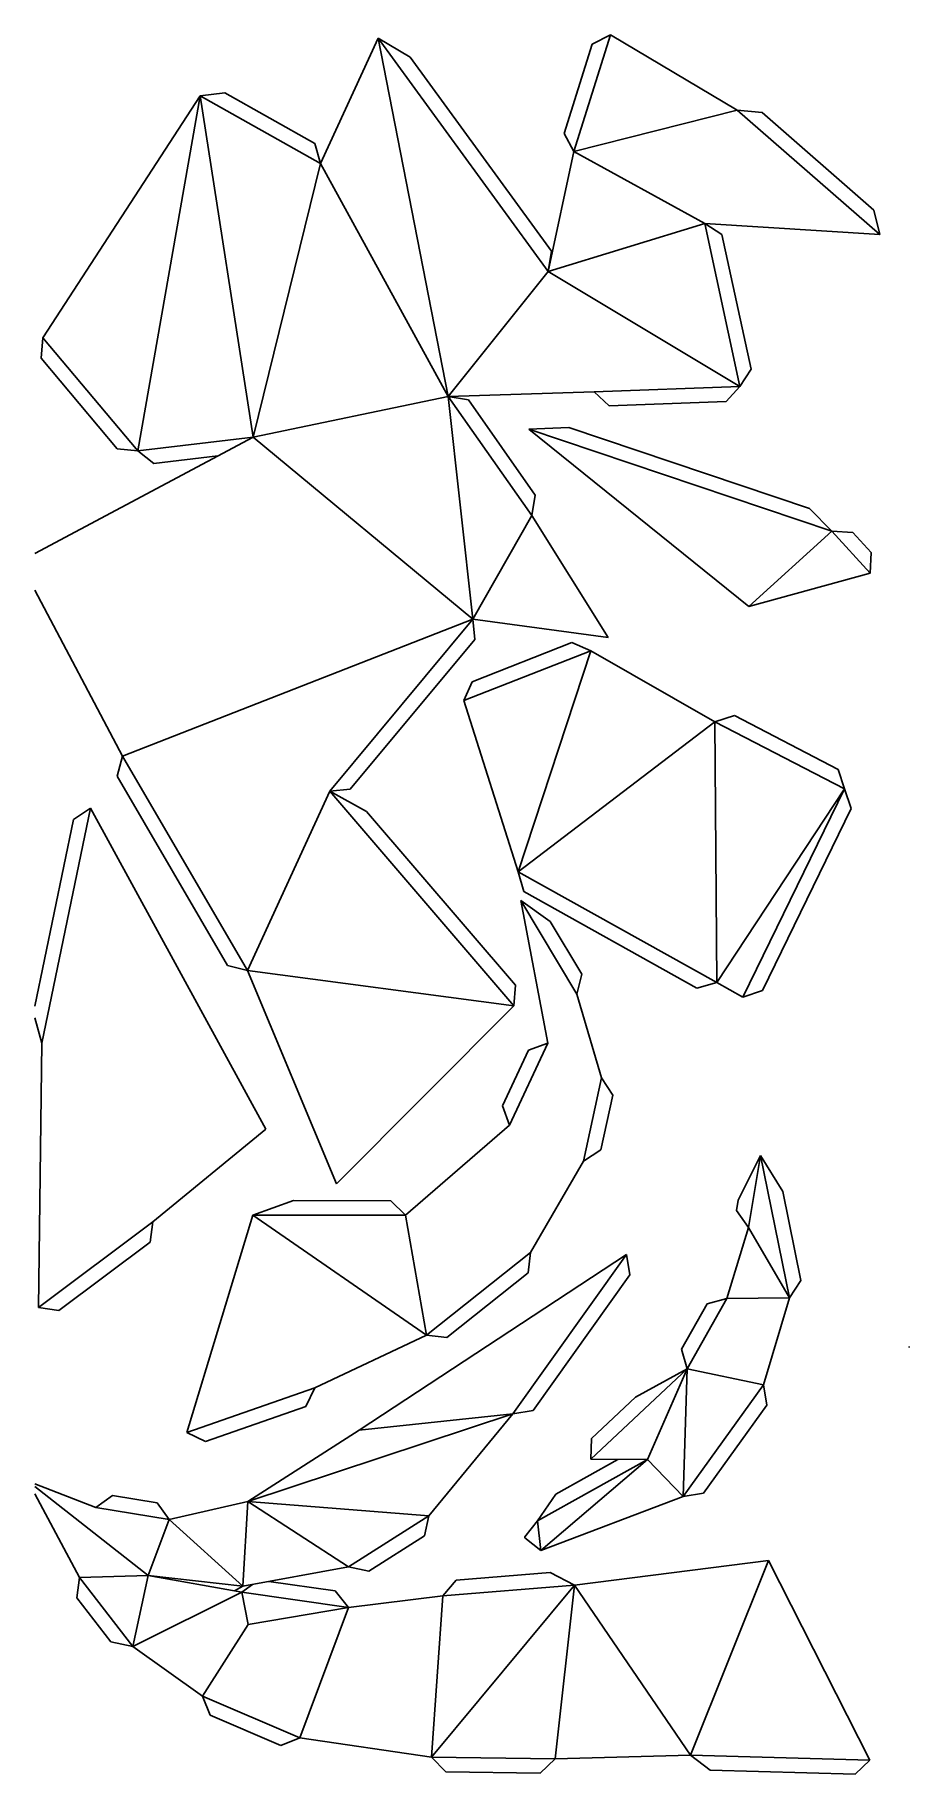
# Model space of a CAD drawing. Extents: x 1203 to 1504, y 4 to 602.
import ezdxf

# ---------------------------------------------------------------- set-up
doc = ezdxf.new("R2010")
doc.units = 0

msp = doc.modelspace()

# ---------------------------------------------------------------- linework, layer by layer
at = {"layer": 'CutLine', "color": 8, "linetype": 'CONTINUOUS'}
for p, q in [((1321.350634, 601.252584), (1301.436639, 558.187268)), ((1321.350634, 601.252584), (1332.318209, 594.693728)), ((1385.317893, 568.512402), (1394.95483, 599.167167)), ((1394.95483, 599.167167), (1401.224183, 602.437522)), ((1444.855839, 576.519704), (1401.224183, 602.437522)), ((1332.318209, 594.693728), (1380.915455, 528.017347)), ((1260.112429, 581.500317), (1206.014901, 498.268709)), ((1260.112429, 581.500317), (1268.594462, 582.455965)), ((1268.594462, 582.455965), (1299.538597, 564.998834)), ((1444.855839, 576.519704), (1453.427717, 575.682835)), ((1453.427717, 575.682835), (1491.878824, 542.18137)), ((1388.588248, 562.24305), (1385.317893, 568.512402)), ((1299.538597, 564.998834), (1301.436639, 558.187268)), ((1388.588248, 562.24305), (1379.819845, 521.031673)), ((1491.878824, 542.18137), (1493.923159, 533.768604)), ((1433.648857, 537.581542), (1439.592877, 533.751578)), ((1433.648857, 537.581542), (1493.923159, 533.768604)), ((1439.592877, 533.751578), (1449.614336, 487.419071)), ((1380.915455, 528.017347), (1379.819845, 521.031673)), ((1205.392109, 491.225121), (1206.014901, 498.268709)), ((1231.550337, 459.992401), (1205.392109, 491.225121)), ((1449.614336, 487.419071), (1445.784372, 481.475051)), ((1345.388458, 478.062823), (1395.618262, 479.605392)), ((1400.801011, 474.795078), (1395.618262, 479.605392)), ((1445.784372, 481.475051), (1440.974059, 476.292302)), ((1345.388458, 478.062823), (1352.35422, 476.847031)), ((1352.35422, 476.847031), (1375.378516, 444.086081)), ((1440.974059, 476.292302), (1400.801011, 474.795078)), ((1373.123638, 466.785761), (1386.924398, 467.419985)), ((1373.123638, 466.785761), (1448.881449, 405.807994)), ((1386.924398, 467.419985), (1469.751188, 439.567018)), ((1278.292357, 464.100337), (1203.2, 424.029189)), ((1238.599757, 459.362645), (1231.550337, 459.992401)), ((1244.157108, 454.990477), (1238.599757, 459.362645)), ((1266.137124, 457.614003), (1244.157108, 454.990477)), ((1375.378516, 444.086081), (1374.162724, 437.120319)), ((1400.403029, 395.200985), (1374.162724, 437.120319)), ((1469.751188, 439.567018), (1477.376342, 431.727693)), ((1477.376342, 431.727693), (1484.612994, 431.226393)), ((1484.612994, 431.226393), (1490.855898, 424.404987)), ((1490.855898, 424.404987), (1490.54309, 417.340841)), ((1448.881449, 405.807994), (1490.54309, 417.340841)), ((1203.2, 411.463391), (1233.350745, 354.32844)), ((1353.927707, 401.503524), (1354.571202, 394.461798)), ((1353.927707, 401.503524), (1400.403029, 395.200985)), ((1354.571202, 394.461798), (1311.69794, 342.964683)), ((1353.60362, 379.949867), (1387.96409, 393.40428)), ((1387.96409, 393.40428), (1394.442945, 390.571537)), ((1437.116175, 366.140335), (1394.442945, 390.571537)), ((1350.770876, 373.471011), (1353.60362, 379.949867)), ((1350.770876, 373.471011), (1369.511538, 314.585171)), ((1437.116175, 366.140335), (1443.853658, 368.28657)), ((1443.853658, 368.28657), (1479.606094, 349.809138)), ((1231.554105, 347.489428), (1233.350745, 354.32844)), ((1269.548441, 282.419676), (1231.554105, 347.489428)), ((1479.606094, 349.809138), (1481.752329, 343.071655)), ((1311.69794, 342.964683), (1304.656213, 342.321189)), ((1304.656213, 342.321189), (1317.280072, 335.289588)), ((1481.752329, 343.071655), (1484.0523, 336.385092)), ((1216.47079, 332.566143), (1222.379574, 336.45025)), ((1282.712196, 226.095131), (1222.379574, 336.45025)), ((1317.280072, 335.289588), (1368.530475, 275.574549)), ((1484.0523, 336.385092), (1453.482788, 273.759251)), ((1203.2, 268.378422), (1216.47079, 332.566143)), ((1371.444818, 307.783522), (1369.511538, 314.585171)), ((1430.997952, 274.591878), (1371.444818, 307.783522)), ((1370.360619, 304.686536), (1380.505661, 297.511165)), ((1370.360619, 304.686536), (1379.716571, 255.678644)), ((1380.505661, 297.511165), (1391.418247, 279.351054)), ((1276.387453, 280.623036), (1269.548441, 282.419676)), ((1276.387453, 280.623036), (1306.987961, 207.22435)), ((1368.530475, 275.574549), (1367.992645, 268.523964)), ((1391.418247, 279.351054), (1389.707848, 272.489965)), ((1437.799601, 276.525157), (1430.997952, 274.591878)), ((1437.799601, 276.525157), (1446.796225, 271.45928)), ((1398.203049, 243.737548), (1389.707848, 272.489965)), ((1453.482788, 273.759251), (1446.796225, 271.45928)), ((1205.683755, 255.696466), (1203.2, 264.345854)), ((1306.987961, 207.22435), (1367.992645, 268.523964)), ((1205.683755, 255.696466), (1204.529618, 164.72262)), ((1364.074202, 234.088307), (1373.06712, 253.273481)), ((1373.06712, 253.273481), (1379.716571, 255.678644)), ((1398.203049, 243.737548), (1402.018639, 237.784291)), ((1366.479365, 227.438857), (1364.074202, 234.088307)), ((1402.018639, 237.784291), (1397.892018, 218.926203)), ((1366.479365, 227.438857), (1330.686028, 196.478217)), ((1243.862776, 194.231786), (1282.712196, 226.095131)), ((1397.892018, 218.926203), (1391.938761, 215.110613)), ((1445.2019, 201.636113), (1452.897968, 216.986347)), ((1452.897968, 216.986347), (1460.496743, 204.655231)), ((1373.718264, 183.712788), (1391.938761, 215.110613)), ((1460.496743, 204.655231), (1466.709216, 173.979055)), ((1278.223701, 196.543513), (1292.215573, 201.526102)), ((1292.215573, 201.526102), (1325.692255, 201.484436)), ((1325.692255, 201.484436), (1330.686028, 196.478217)), ((1444.591997, 198.06763), (1445.2019, 201.636113)), ((1448.678177, 192.296743), (1444.591997, 198.06763)), ((1243.862776, 194.231786), (1242.863835, 187.231635)), ((1278.223701, 196.543513), (1255.522995, 121.733739)), ((1448.678177, 192.296743), (1441.309789, 167.878383)), ((1242.863835, 187.231635), (1211.529769, 163.723679)), ((1406.693973, 182.920622), (1314.770152, 122.524383)), ((1373.718264, 183.712788), (1372.917709, 176.687184)), ((1406.693973, 182.920622), (1407.863942, 175.947016)), ((1372.917709, 176.687184), (1344.939987, 154.433262)), ((1407.863942, 175.947016), (1374.654584, 129.34815)), ((1466.709216, 173.979055), (1462.801142, 168.086097)), ((1434.495089, 165.991624), (1441.309789, 167.878383)), ((1453.919336, 138.189228), (1462.801142, 168.086097)), ((1211.529769, 163.723679), (1204.529618, 164.72262)), ((1425.707152, 150.474421), (1434.495089, 165.991624)), ((1299.498058, 137.101469), (1337.914383, 155.233816)), ((1344.939987, 154.433262), (1337.914383, 155.233816)), ((1427.593911, 143.659721), (1425.707152, 150.474421)), ((1503.965414, 151.078774), (1504, 151.365318)), ((1503.965414, 151.078774), (1504, 151.039658)), ((1409.897945, 133.934077), (1427.593911, 143.659721)), ((1453.919336, 138.189228), (1455.059074, 131.210618)), ((1299.498058, 137.101469), (1296.42748, 130.73189)), ((1394.66606, 119.665562), (1409.897945, 133.934077)), ((1296.42748, 130.73189), (1261.892575, 118.663161)), ((1338.740079, 93.148552), (1367.680978, 128.178181)), ((1374.654584, 129.34815), (1367.680978, 128.178181)), ((1455.059074, 131.210618), (1433.265061, 100.908297)), ((1261.892575, 118.663161), (1255.522995, 121.733739)), ((1314.770152, 122.524383), (1276.511425, 98.017658)), ((1394.435269, 112.598261), (1394.66606, 119.665562)), ((1382.384575, 100.58033), (1403.809928, 112.525748)), ((1394.435269, 112.598261), (1413.937116, 112.447414)), ((1224.220974, 95.95102), (1203.2, 104.123715)), ((1203.2, 100.674112), (1218.567374, 71.89223)), ((1224.220974, 95.95102), (1229.970069, 100.067804)), ((1229.970069, 100.067804), (1245.267973, 97.536763)), ((1245.267973, 97.536763), (1249.384756, 91.787668)), ((1276.511425, 98.017658), (1249.384756, 91.787668)), ((1376.180448, 91.396691), (1382.384575, 100.58033)), ((1377.247709, 81.127158), (1426.286451, 99.768559)), ((1433.265061, 100.908297), (1426.286451, 99.768559)), ((1338.740079, 93.148552), (1337.213957, 86.244137)), ((1371.724074, 85.906634), (1376.180448, 91.396691)), ((1337.213957, 86.244137), (1318.065838, 74.028522)), ((1371.757652, 85.583533), (1371.724074, 85.906634)), ((1377.247709, 81.127158), (1371.757652, 85.583533)), ((1217.675677, 64.877611), (1218.567374, 71.89223)), ((1274.466099, 66.807857), (1242.157158, 72.572237)), ((1274.770048, 68.898661), (1311.161423, 75.554644)), ((1318.065838, 74.028522), (1311.161423, 75.554644)), ((1348.139284, 71.021938), (1380.511997, 73.629907)), ((1380.511997, 73.629907), (1388.848624, 69.285312)), ((1455.539415, 77.716621), (1388.848624, 69.285312)), ((1490.505704, 9.104759), (1455.539415, 77.716621)), ((1274.770048, 68.898661), (1271.93788, 67.258928)), ((1274.466099, 66.807857), (1278.047047, 69.498024)), ((1283.744522, 70.540092), (1306.547099, 67.301097)), ((1306.547099, 67.301097), (1311.09349, 61.605114)), ((1343.556933, 65.636581), (1348.139284, 71.021938)), ((1229.409624, 49.72597), (1217.675677, 64.877611)), ((1343.556933, 65.636581), (1311.09349, 61.605114)), ((1236.924601, 48.188177), (1229.409624, 49.72597)), ((1236.924601, 48.188177), (1260.921817, 31.11157)), ((1263.550041, 24.547087), (1260.921817, 31.11157)), ((1287.86337, 14.136274), (1263.550041, 24.547087)), ((1294.427853, 16.764498), (1287.86337, 14.136274)), ((1294.427853, 16.764498), (1339.688696, 10.099233)), ((1344.627267, 5.038549), (1339.688696, 10.099233)), ((1382.166066, 9.580488), (1377.105382, 4.641918)), ((1382.166066, 9.580488), (1428.732983, 10.803431)), ((1435.520817, 5.614884), (1428.732983, 10.803431)), ((1490.505704, 9.104759), (1485.370152, 4.24409)), ((1377.105382, 4.641918), (1344.627267, 5.038549)), ((1485.370152, 4.24409), (1435.520817, 5.614884))]:
    msp.add_line(p, q, dxfattribs=at)
at = {"layer": 'MountainLine', "color": 5, "linetype": 'CONTINUOUS'}
for p, q in [((1493.923159, 533.768604), (1444.855839, 576.519704)), ((1379.819845, 521.031673), (1433.648857, 537.581542)), ((1379.819845, 521.031673), (1345.388458, 478.062823)), ((1206.014901, 498.268709), (1238.599757, 459.362645)), ((1278.292357, 464.100337), (1345.388458, 478.062823)), ((1238.599757, 459.362645), (1278.292357, 464.100337)), ((1490.54309, 417.340841), (1477.376342, 431.727693)), ((1304.656213, 342.321189), (1353.927707, 401.503524)), ((1394.442945, 390.571537), (1350.770876, 373.471011)), ((1437.116175, 366.140335), (1437.799601, 276.525157)), ((1276.387453, 280.623036), (1304.656213, 342.321189)), ((1367.992645, 268.523964), (1304.656213, 342.321189)), ((1446.796225, 271.45928), (1481.752329, 343.071655)), ((1222.379574, 336.45025), (1205.683755, 255.696466)), ((1369.511538, 314.585171), (1437.799601, 276.525157)), ((1330.686028, 196.478217), (1337.914383, 155.233816)), ((1462.801142, 168.086097), (1448.678177, 192.296743)), ((1441.309789, 167.878383), (1462.801142, 168.086097)), ((1504, 151.10591), (1503.965414, 151.078774)), ((1426.286451, 99.768559), (1427.593911, 143.659721)), ((1453.919336, 138.189228), (1427.593911, 143.659721)), ((1314.770152, 122.524383), (1367.680978, 128.178181)), ((1377.247709, 81.127158), (1413.937116, 112.447414)), ((1413.937116, 112.447414), (1426.286451, 99.768559)), ((1276.511425, 98.017658), (1274.770048, 68.898661)), ((1276.511425, 98.017658), (1311.161423, 75.554644)), ((1242.157158, 72.572237), (1249.384756, 91.787668)), ((1376.180448, 91.396691), (1377.247709, 81.127158)), ((1428.732983, 10.803431), (1455.539415, 77.716621)), ((1388.848624, 69.285312), (1339.688696, 10.099233))]:
    msp.add_line(p, q, dxfattribs=at)
at = {"layer": 'ValleyLine', "color": 1, "linetype": 'CONTINUOUS'}
for p, q in [((1345.388458, 478.062823), (1321.350634, 601.252584)), ((1379.819845, 521.031673), (1321.350634, 601.252584)), ((1401.224183, 602.437522), (1388.588248, 562.24305)), ((1260.112429, 581.500317), (1238.599757, 459.362645)), ((1301.436639, 558.187268), (1260.112429, 581.500317)), ((1260.112429, 581.500317), (1278.292357, 464.100337)), ((1388.588248, 562.24305), (1444.855839, 576.519704)), ((1278.292357, 464.100337), (1301.436639, 558.187268)), ((1345.388458, 478.062823), (1301.436639, 558.187268)), ((1433.648857, 537.581542), (1388.588248, 562.24305)), ((1445.784372, 481.475051), (1433.648857, 537.581542)), ((1379.819845, 521.031673), (1445.784372, 481.475051)), ((1395.618262, 479.605392), (1445.784372, 481.475051)), ((1374.162724, 437.120319), (1345.388458, 478.062823)), ((1345.388458, 478.062823), (1353.927707, 401.503524)), ((1477.376342, 431.727693), (1373.123638, 466.785761)), ((1353.927707, 401.503524), (1278.292357, 464.100337)), ((1353.927707, 401.503524), (1374.162724, 437.120319)), ((1477.376342, 431.727693), (1448.881449, 405.807994)), ((1233.350745, 354.32844), (1353.927707, 401.503524)), ((1394.442945, 390.571537), (1369.511538, 314.585171)), ((1437.116175, 366.140335), (1369.511538, 314.585171)), ((1481.752329, 343.071655), (1437.116175, 366.140335)), ((1233.350745, 354.32844), (1276.387453, 280.623036)), ((1437.799601, 276.525157), (1481.752329, 343.071655)), ((1389.707848, 272.489965), (1370.360619, 304.686536)), ((1367.992645, 268.523964), (1276.387453, 280.623036)), ((1379.716571, 255.678644), (1366.479365, 227.438857)), ((1391.938761, 215.110613), (1398.203049, 243.737548)), ((1452.897968, 216.986347), (1448.678177, 192.296743)), ((1462.801142, 168.086097), (1452.897968, 216.986347)), ((1204.529618, 164.72262), (1243.862776, 194.231786)), ((1337.914383, 155.233816), (1278.223701, 196.543513)), ((1330.686028, 196.478217), (1278.223701, 196.543513)), ((1337.914383, 155.233816), (1373.718264, 183.712788)), ((1367.680978, 128.178181), (1406.693973, 182.920622)), ((1441.309789, 167.878383), (1427.593911, 143.659721)), ((1427.593911, 143.659721), (1394.435269, 112.598261)), ((1413.937116, 112.447414), (1427.593911, 143.659721)), ((1426.286451, 99.768559), (1453.919336, 138.189228)), ((1255.522995, 121.733739), (1299.498058, 137.101469)), ((1276.511425, 98.017658), (1367.680978, 128.178181)), ((1413.937116, 112.447414), (1376.180448, 91.396691)), ((1203.2, 103.200021), (1242.157158, 72.572237)), ((1249.384756, 91.787668), (1224.220974, 95.95102)), ((1338.740079, 93.148552), (1276.511425, 98.017658)), ((1274.770048, 68.898661), (1249.384756, 91.787668)), ((1311.161423, 75.554644), (1338.740079, 93.148552)), ((1242.157158, 72.572237), (1218.567374, 71.89223)), ((1218.567374, 71.89223), (1236.924601, 48.188177)), ((1236.924601, 48.188177), (1242.157158, 72.572237)), ((1242.157158, 72.572237), (1274.770048, 68.898661)), ((1236.924601, 48.188177), (1274.466099, 66.807857)), ((1274.466099, 66.807857), (1276.649301, 55.753738)), ((1311.09349, 61.605114), (1274.466099, 66.807857)), ((1388.848624, 69.285312), (1343.556933, 65.636581)), ((1382.166066, 9.580488), (1388.848624, 69.285312)), ((1428.732983, 10.803431), (1388.848624, 69.285312)), ((1276.649301, 55.753738), (1311.09349, 61.605114)), ((1294.427853, 16.764498), (1311.09349, 61.605114)), ((1339.688696, 10.099233), (1343.556933, 65.636581)), ((1260.921817, 31.11157), (1276.649301, 55.753738)), ((1260.921817, 31.11157), (1294.427853, 16.764498)), ((1339.688696, 10.099233), (1382.166066, 9.580488)), ((1428.732983, 10.803431), (1490.505704, 9.104759))]:
    msp.add_line(p, q, dxfattribs=at)

doc.saveas('drawing.dxf')
